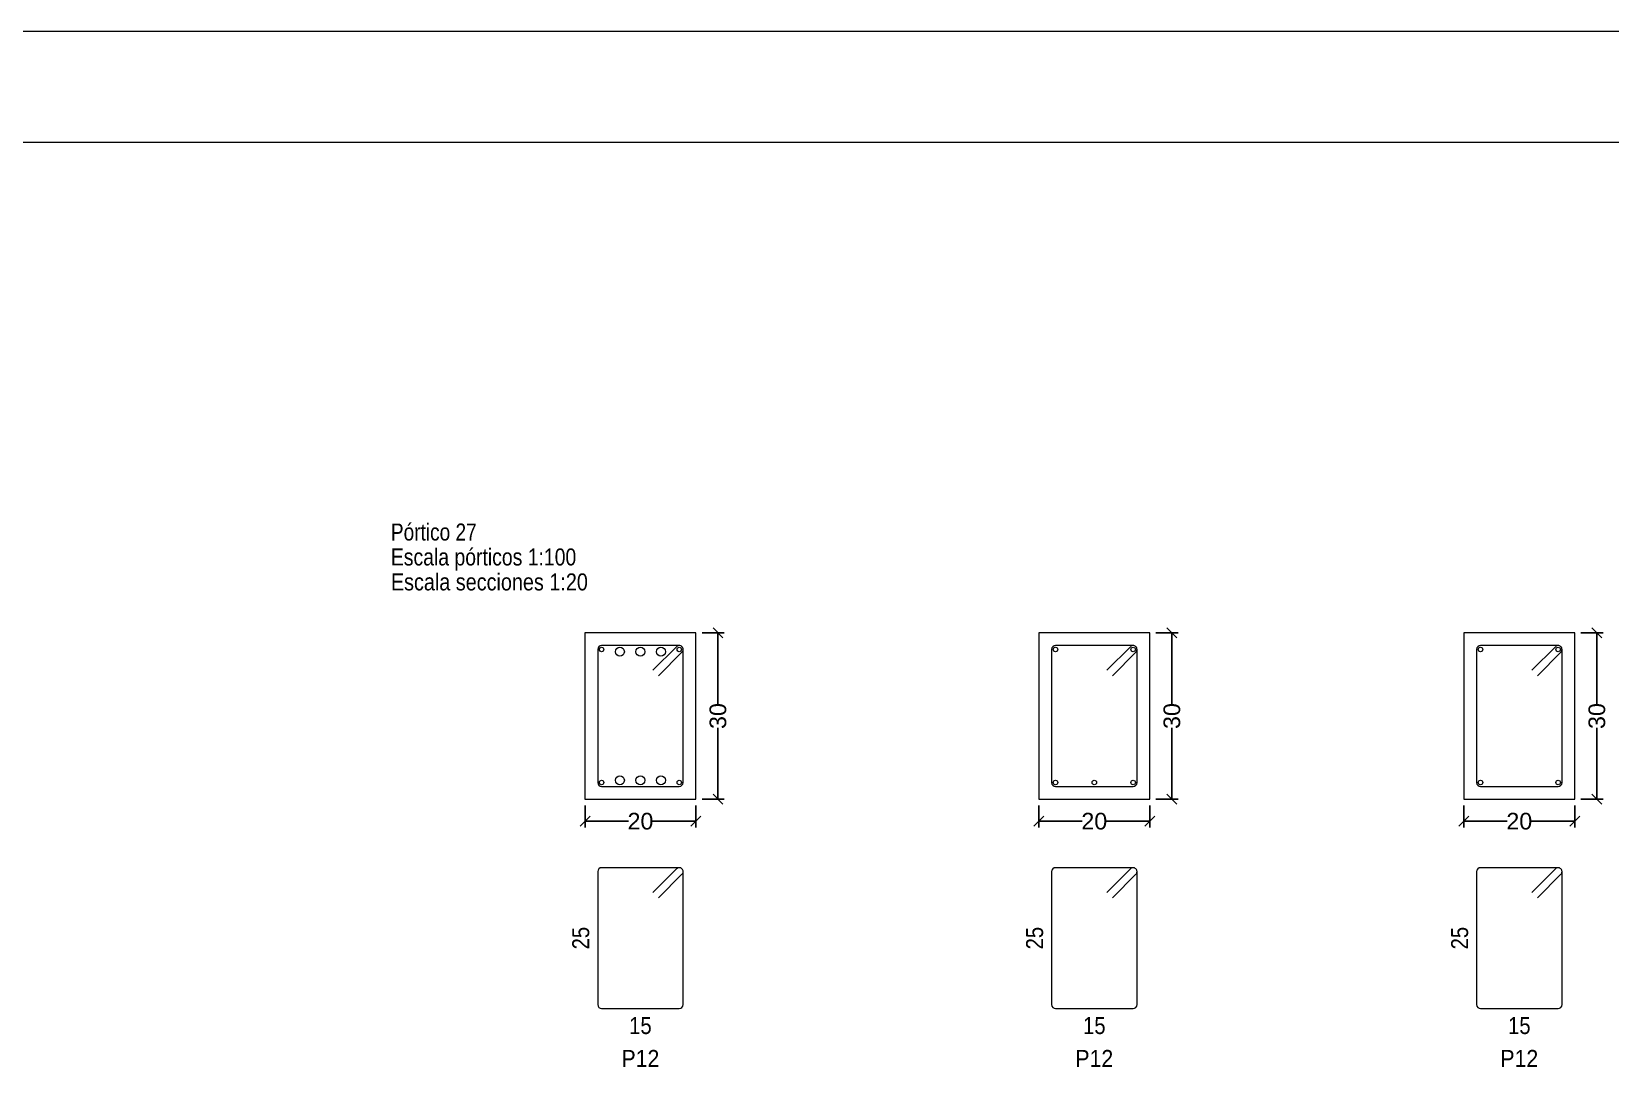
# Model space of a CAD drawing. Header units: millimetres. Extents: x 2 to 158, y -69 to 77.
# Drawn here: x 25.4 to 39.64, y -36.78 to -27.4 of the extents above; entities that cross this region are included whole.
import ezdxf
from ezdxf.enums import TextEntityAlignment as Align

# ---------------------------------------------------------------- set-up
doc = ezdxf.new("R2010")
doc.units = ezdxf.units.MM
for name, color, linetype, lineweight in [('ALZ_REF_REF_ESCALA', 3, 'Continuous', 9), ('ALZ_REF_REFERENCIA_PORTICO', 3, 'Continuous', 9), ('ARM_LONGITUDINAL_Ø16', 212, 'Continuous', 9), ('ARM_LONGITUDINAL_Ø8', 32, 'Continuous', 9), ('ARM_TRANSVERSAL_Ø6', 151, 'Continuous', 9), ('RECUAD_LIMITES', 2, 'Continuous', 0), ('RECUAD_MARCO', 1, 'Continuous', 20), ('SEC_CONT_VIG_HORMIGON_SECCION', 2, 'Continuous', 9), ('SEC_COTAS_SEC_DIM_VIGA', 122, 'Continuous', 0), ('SEC_COTAS_TEXTOS_DESPIECE_ESTRIBADO', 122, 'Continuous', 0), ('SEC_REF_TXT_POSICIONES_ARM_ESTRIBOS', 1, 'Continuous', 9)]:
    doc.layers.add(name, color=color, linetype=linetype, lineweight=lineweight)
doc.styles.add('CYPETXT_0.225_romans', font='arial.ttf', dxfattribs={"height": 0.15})
doc.styles.add('CYPETXT_romans', font='arial.ttf', dxfattribs={"height": 0.2})
doc.dimstyles.new('cype_oblique', dxfattribs={"dimtxt": 0.18, "dimasz": 0.18, "dimexe": 0.05625, "dimexo": 0.05625, "dimgap": 0, "dimtad": 0, "dimdec": 4, "dimzin": 0, "dimdsep": 46, "dimtxsty": 'CYPETXT_0.225_romans', "dimblk": 'OBLIQUE', "dimtsz": 0.045, "dimcen": 0.09, "dimadec": 0, "dimazin": 0, "dimtfac": 1, "dimtdec": 4, "dimtofl": 0, "dimtmove": 2, "dimatfit": 3, "dimfxl": 1, "dimtolj": 1, "dimtzin": 0, "dimarcsym": 0})

# ---------------------------------------------------------------- blocks, each defined once
blk = doc.blocks.new('*D256')
at = {"layer": 'Defpoints', "color": 0, "transparency": 16777216}
for p in [(30.392, -34.327), (31.392, -34.327), (31.392, -34.526)]:
    blk.add_point(p, dxfattribs=at)
at = {"layer": 'SEC_COTAS_SEC_DIM_VIGA', "color": 0, "lineweight": -2, "transparency": 16777216}
for p, q in [((30.392, -34.383), (30.392, -34.582)), ((31.392, -34.383), (31.392, -34.582)), ((30.347, -34.571), (30.437, -34.481)), ((30.392, -34.526), (30.783, -34.526)), ((31.392, -34.526), (31, -34.526)), ((31.347, -34.571), (31.437, -34.481))]:
    blk.add_line(p, q, dxfattribs=at)
at = {"layer": 'SEC_COTAS_SEC_DIM_VIGA', "color": 0, "transparency": 16777216, "insert": (30.892, -34.526), "char_height": 0.15, "attachment_point": 5, "style": 'CYPETXT_0.225_romans'}
blk.add_mtext('\\A1;20', dxfattribs=at)
blk = doc.blocks.new('_OBLIQUE')
at = {"color": 0, "linetype": 'ByBlock', "lineweight": -2}
blk.add_line((-0.5, -0.5), (0.5, 0.5), dxfattribs=at)
blk = doc.blocks.new('*D257')
at = {"layer": 'Defpoints', "color": 0, "transparency": 16777216}
for p in [(31.392, -32.827), (31.591, -32.827), (31.392, -34.327)]:
    blk.add_point(p, dxfattribs=at)
at = {"layer": 'SEC_COTAS_SEC_DIM_VIGA', "color": 0, "lineweight": -2, "transparency": 16777216}
for p, q in [((31.448, -32.827), (31.647, -32.827)), ((31.636, -32.872), (31.546, -32.782)), ((31.591, -32.827), (31.591, -33.469)), ((31.591, -34.327), (31.591, -33.684)), ((31.636, -34.372), (31.546, -34.282)), ((31.448, -34.327), (31.647, -34.327))]:
    blk.add_line(p, q, dxfattribs=at)
at = {"layer": 'SEC_COTAS_SEC_DIM_VIGA', "color": 0, "transparency": 16777216, "insert": (31.591, -33.577), "char_height": 0.15, "attachment_point": 5, "rotation": 90, "style": 'CYPETXT_0.225_romans'}
blk.add_mtext('\\A1;30', dxfattribs=at)
blk = doc.blocks.new('*D258')
at = {"layer": 'Defpoints', "color": 0, "transparency": 16777216}
for p in [(34.484, -34.327), (35.484, -34.327), (35.484, -34.526)]:
    blk.add_point(p, dxfattribs=at)
at = {"layer": 'SEC_COTAS_SEC_DIM_VIGA', "color": 0, "lineweight": -2, "transparency": 16777216}
for p, q in [((34.484, -34.383), (34.484, -34.582)), ((35.484, -34.383), (35.484, -34.582)), ((34.439, -34.571), (34.529, -34.481)), ((34.484, -34.526), (34.876, -34.526)), ((35.484, -34.526), (35.093, -34.526)), ((35.439, -34.571), (35.529, -34.481))]:
    blk.add_line(p, q, dxfattribs=at)
at = {"layer": 'SEC_COTAS_SEC_DIM_VIGA', "color": 0, "transparency": 16777216, "insert": (34.984, -34.526), "char_height": 0.15, "attachment_point": 5, "style": 'CYPETXT_0.225_romans'}
blk.add_mtext('\\A1;20', dxfattribs=at)
blk = doc.blocks.new('*D259')
at = {"layer": 'Defpoints', "color": 0, "transparency": 16777216}
for p in [(35.484, -32.827), (35.684, -32.827), (35.484, -34.327)]:
    blk.add_point(p, dxfattribs=at)
at = {"layer": 'SEC_COTAS_SEC_DIM_VIGA', "color": 0, "lineweight": -2, "transparency": 16777216}
for p, q in [((35.54, -32.827), (35.74, -32.827)), ((35.729, -32.872), (35.639, -32.782)), ((35.684, -32.827), (35.684, -33.469)), ((35.684, -34.327), (35.684, -33.684)), ((35.729, -34.372), (35.639, -34.282)), ((35.54, -34.327), (35.74, -34.327))]:
    blk.add_line(p, q, dxfattribs=at)
at = {"layer": 'SEC_COTAS_SEC_DIM_VIGA', "color": 0, "transparency": 16777216, "insert": (35.684, -33.577), "char_height": 0.15, "attachment_point": 5, "rotation": 90, "style": 'CYPETXT_0.225_romans'}
blk.add_mtext('\\A1;30', dxfattribs=at)
blk = doc.blocks.new('*D260')
at = {"layer": 'Defpoints', "color": 0, "transparency": 16777216}
for p in [(38.316, -34.327), (39.316, -34.327), (39.316, -34.526)]:
    blk.add_point(p, dxfattribs=at)
at = {"layer": 'SEC_COTAS_SEC_DIM_VIGA', "color": 0, "lineweight": -2, "transparency": 16777216}
for p, q in [((38.316, -34.383), (38.316, -34.582)), ((39.316, -34.383), (39.316, -34.582)), ((38.271, -34.571), (38.361, -34.481)), ((38.316, -34.526), (38.708, -34.526)), ((39.316, -34.526), (38.925, -34.526)), ((39.271, -34.571), (39.361, -34.481))]:
    blk.add_line(p, q, dxfattribs=at)
at = {"layer": 'SEC_COTAS_SEC_DIM_VIGA', "color": 0, "transparency": 16777216, "insert": (38.816, -34.526), "char_height": 0.15, "attachment_point": 5, "style": 'CYPETXT_0.225_romans'}
blk.add_mtext('\\A1;20', dxfattribs=at)
blk = doc.blocks.new('*D261')
at = {"layer": 'Defpoints', "color": 0, "transparency": 16777216}
for p in [(39.316, -32.827), (39.516, -32.827), (39.316, -34.327)]:
    blk.add_point(p, dxfattribs=at)
at = {"layer": 'SEC_COTAS_SEC_DIM_VIGA', "color": 0, "lineweight": -2, "transparency": 16777216}
for p, q in [((39.372, -32.827), (39.572, -32.827)), ((39.561, -32.872), (39.471, -32.782)), ((39.516, -32.827), (39.516, -33.469)), ((39.516, -34.327), (39.516, -33.684)), ((39.561, -34.372), (39.471, -34.282)), ((39.372, -34.327), (39.572, -34.327))]:
    blk.add_line(p, q, dxfattribs=at)
at = {"layer": 'SEC_COTAS_SEC_DIM_VIGA', "color": 0, "transparency": 16777216, "insert": (39.516, -33.577), "char_height": 0.15, "attachment_point": 5, "rotation": 90, "style": 'CYPETXT_0.225_romans'}
blk.add_mtext('\\A1;30', dxfattribs=at)

msp = doc.modelspace()

# ---------------------------------------------------------------- linework, layer by layer
at = {"layer": 'ARM_LONGITUDINAL_Ø16'}
for centre in [(30.70656, -32.99657), (30.89156, -32.99657), (31.07656, -32.99657), (30.70656, -34.15657), (30.89156, -34.15657), (31.07656, -34.15657)]:
    msp.add_circle(centre, 0.04, dxfattribs=at)
at = {"layer": 'ARM_LONGITUDINAL_Ø8'}
for centre in [(30.54156, -32.97657), (31.24156, -32.97657), (34.63406, -32.97657), (35.33406, -32.97657), (38.46621, -32.97657), (39.16621, -32.97657), (30.54156, -34.17657), (31.24156, -34.17657), (34.63406, -34.17657), (34.98406, -34.17657), (35.33406, -34.17657), (38.46621, -34.17657), (39.16621, -34.17657)]:
    msp.add_circle(centre, 0.02, dxfattribs=at)
at = {"layer": 'ARM_TRANSVERSAL_Ø6'}
for points in [[(31.05418, -33.21345), (31.26631, -33.00132), (31.27066, -32.99601), (31.2739, -32.98996), (31.27589, -32.9834), (31.27656, -32.97657), (31.27589, -32.96974), (31.2739, -32.96317), (31.27066, -32.95712), (31.26631, -32.95182), (31.26101, -32.94747), (31.25496, -32.94423), (31.24839, -32.94224), (31.24156, -32.94157), (30.54156, -32.94157), (30.52817, -32.94423), (30.51681, -32.95182), (30.50923, -32.96317), (30.50656, -32.97657), (30.50656, -34.17657), (30.50923, -34.18996), (30.51681, -34.20132), (30.52817, -34.2089), (30.54156, -34.21157), (31.24156, -34.21157), (31.25496, -34.2089), (31.26631, -34.20132), (31.2739, -34.18996), (31.27656, -34.17657), (31.27656, -32.97657), (31.27589, -32.96974), (31.2739, -32.96317), (31.27066, -32.95712), (31.26631, -32.95182), (31.26101, -32.94747), (31.25496, -32.94423), (31.24839, -32.94224), (31.24156, -32.94157), (31.23474, -32.94224), (31.22817, -32.94423), (31.22212, -32.94747), (31.21681, -32.95182), (31.00468, -33.16395)], [(35.14668, -33.21345), (35.35881, -33.00132), (35.36316, -32.99601), (35.3664, -32.98996), (35.36839, -32.9834), (35.36906, -32.97657), (35.36839, -32.96974), (35.3664, -32.96317), (35.36316, -32.95712), (35.35881, -32.95182), (35.35351, -32.94747), (35.34746, -32.94423), (35.34089, -32.94224), (35.33406, -32.94157), (34.63406, -32.94157), (34.62067, -32.94423), (34.60931, -32.95182), (34.60173, -32.96317), (34.59906, -32.97657), (34.59906, -34.17657), (34.60173, -34.18996), (34.60931, -34.20132), (34.62067, -34.2089), (34.63406, -34.21157), (35.33406, -34.21157), (35.34746, -34.2089), (35.35881, -34.20132), (35.3664, -34.18996), (35.36906, -34.17657), (35.36906, -32.97657), (35.36839, -32.96974), (35.3664, -32.96317), (35.36316, -32.95712), (35.35881, -32.95182), (35.35351, -32.94747), (35.34746, -32.94423), (35.34089, -32.94224), (35.33406, -32.94157), (35.32724, -32.94224), (35.32067, -32.94423), (35.31462, -32.94747), (35.30931, -32.95182), (35.09718, -33.16395)], [(38.97883, -33.21345), (39.19096, -33.00132), (39.19531, -32.99601), (39.19854, -32.98996), (39.20054, -32.9834), (39.20121, -32.97657), (39.20054, -32.96974), (39.19854, -32.96317), (39.19531, -32.95712), (39.19096, -32.95182), (39.18565, -32.94747), (39.1796, -32.94423), (39.17304, -32.94224), (39.16621, -32.94157), (38.46621, -32.94157), (38.45281, -32.94423), (38.44146, -32.95182), (38.43387, -32.96317), (38.43121, -32.97657), (38.43121, -34.17657), (38.43387, -34.18996), (38.44146, -34.20132), (38.45281, -34.2089), (38.46621, -34.21157), (39.16621, -34.21157), (39.1796, -34.2089), (39.19096, -34.20132), (39.19854, -34.18996), (39.20121, -34.17657), (39.20121, -32.97657), (39.20054, -32.96974), (39.19854, -32.96317), (39.19531, -32.95712), (39.19096, -32.95182), (39.18565, -32.94747), (39.1796, -32.94423), (39.17304, -32.94224), (39.16621, -32.94157), (39.15938, -32.94224), (39.15281, -32.94423), (39.14676, -32.94747), (39.14146, -32.95182), (38.92933, -33.16395)], [(31.05418, -35.21645), (31.26631, -35.00432), (31.27066, -34.99901), (31.2739, -34.99296), (31.27589, -34.9864), (31.27656, -34.97957), (31.27589, -34.97274), (31.2739, -34.96617), (31.27066, -34.96012), (31.26631, -34.95482), (31.26101, -34.95047), (31.25496, -34.94723), (31.24839, -34.94524), (31.24156, -34.94457), (30.54156, -34.94457), (30.52817, -34.94723), (30.51681, -34.95482), (30.50923, -34.96617), (30.50656, -34.97957), (30.50656, -36.17957), (30.50923, -36.19296), (30.51681, -36.20432), (30.52817, -36.2119), (30.54156, -36.21457), (31.24156, -36.21457), (31.25496, -36.2119), (31.26631, -36.20432), (31.2739, -36.19296), (31.27656, -36.17957), (31.27656, -34.97957), (31.27589, -34.97274), (31.2739, -34.96617), (31.27066, -34.96012), (31.26631, -34.95482), (31.26101, -34.95047), (31.25496, -34.94723), (31.24839, -34.94524), (31.24156, -34.94457), (31.23474, -34.94524), (31.22817, -34.94723), (31.22212, -34.95047), (31.21681, -34.95482), (31.00468, -35.16695)], [(35.14668, -35.21645), (35.35881, -35.00432), (35.36316, -34.99901), (35.3664, -34.99296), (35.36839, -34.9864), (35.36906, -34.97957), (35.36839, -34.97274), (35.3664, -34.96617), (35.36316, -34.96012), (35.35881, -34.95482), (35.35351, -34.95047), (35.34746, -34.94723), (35.34089, -34.94524), (35.33406, -34.94457), (34.63406, -34.94457), (34.62067, -34.94723), (34.60931, -34.95482), (34.60173, -34.96617), (34.59906, -34.97957), (34.59906, -36.17957), (34.60173, -36.19296), (34.60931, -36.20432), (34.62067, -36.2119), (34.63406, -36.21457), (35.33406, -36.21457), (35.34746, -36.2119), (35.35881, -36.20432), (35.3664, -36.19296), (35.36906, -36.17957), (35.36906, -34.97957), (35.36839, -34.97274), (35.3664, -34.96617), (35.36316, -34.96012), (35.35881, -34.95482), (35.35351, -34.95047), (35.34746, -34.94723), (35.34089, -34.94524), (35.33406, -34.94457), (35.32724, -34.94524), (35.32067, -34.94723), (35.31462, -34.95047), (35.30931, -34.95482), (35.09718, -35.16695)], [(38.97883, -35.21645), (39.19096, -35.00432), (39.19531, -34.99901), (39.19854, -34.99296), (39.20054, -34.9864), (39.20121, -34.97957), (39.20054, -34.97274), (39.19854, -34.96617), (39.19531, -34.96012), (39.19096, -34.95482), (39.18565, -34.95047), (39.1796, -34.94723), (39.17304, -34.94524), (39.16621, -34.94457), (38.46621, -34.94457), (38.45281, -34.94723), (38.44146, -34.95482), (38.43387, -34.96617), (38.43121, -34.97957), (38.43121, -36.17957), (38.43387, -36.19296), (38.44146, -36.20432), (38.45281, -36.2119), (38.46621, -36.21457), (39.16621, -36.21457), (39.1796, -36.2119), (39.19096, -36.20432), (39.19854, -36.19296), (39.20121, -36.17957), (39.20121, -34.97957), (39.20054, -34.97274), (39.19854, -34.96617), (39.19531, -34.96012), (39.19096, -34.95482), (39.18565, -34.95047), (39.1796, -34.94723), (39.17304, -34.94524), (39.16621, -34.94457), (39.15938, -34.94524), (39.15281, -34.94723), (39.14676, -34.95047), (39.14146, -34.95482), (38.92933, -35.16695)]]:
    msp.add_lwpolyline(points, dxfattribs=at)
at = {"layer": 'RECUAD_LIMITES'}
msp.add_lwpolyline([(2.40691, -69.40496), (61.80691, -69.40496), (61.80691, -27.40496), (2.40691, -27.40496), (2.40691, -69.40496)], close=True, dxfattribs=at)
at = {"layer": 'RECUAD_MARCO'}
msp.add_lwpolyline([(4.90691, -68.40496), (60.80691, -68.40496), (60.80691, -28.40496), (4.90691, -28.40496), (4.90691, -68.40496)], close=True, dxfattribs=at)
at = {"layer": 'SEC_CONT_VIG_HORMIGON_SECCION'}
for points in [[(31.39156, -32.82657), (30.39156, -32.82657), (30.39156, -34.32657), (31.39156, -34.32657), (31.39156, -32.82657)], [(35.48406, -32.82657), (34.48406, -32.82657), (34.48406, -34.32657), (35.48406, -34.32657), (35.48406, -32.82657)], [(39.31621, -32.82657), (38.31621, -32.82657), (38.31621, -34.32657), (39.31621, -34.32657), (39.31621, -32.82657)]]:
    msp.add_lwpolyline(points, close=True, dxfattribs=at)

# ---------------------------------------------------------------- texts
at = {"layer": 'ALZ_REF_REF_ESCALA', "style": 'CYPETXT_romans'}
for s, width, p in [('Escala pórticos 1:100', 0.816209, (28.64156, -32.14257)), ('Escala secciones 1:20', 0.833432, (28.64156, -32.36757))]:
    msp.add_text(s, height=0.1533333, dxfattribs=dict(at, width=width)).set_placement(p, align=Align.MIDDLE_LEFT)
at = {"layer": 'ALZ_REF_REFERENCIA_PORTICO', "style": 'CYPETXT_romans', "width": 0.802493}
msp.add_text('Pórtico 27', height=0.153333, dxfattribs=at).set_placement((28.64156, -31.91757), align=Align.MIDDLE_LEFT)
at = {"layer": 'SEC_COTAS_TEXTOS_DESPIECE_ESTRIBADO', "style": 'CYPETXT_romans', "width": 0.853312}
for p in [(30.4299, -35.57957), (34.5224, -35.57957), (38.35454, -35.57957)]:
    msp.add_text('25', height=0.153333, rotation=90, dxfattribs=at).set_placement(p, align=Align.CENTER)
for p in [(30.89156, -36.29123), (34.98406, -36.29123), (38.81621, -36.29123)]:
    msp.add_text('15', height=0.153333, dxfattribs=at).set_placement(p, align=Align.TOP_CENTER)
at = {"layer": 'SEC_REF_TXT_POSICIONES_ARM_ESTRIBOS', "style": 'CYPETXT_romans', "width": 0.894629}
for p in [(30.89156, -36.66457), (34.98406, -36.66457), (38.81621, -36.66457)]:
    msp.add_text('P12', height=0.153333, dxfattribs=at).set_placement(p, align=Align.MIDDLE_CENTER)

# ---------------------------------------------------------------- dimensions: what is measured, and where the dimension line sits
at = {"layer": 'SEC_COTAS_SEC_DIM_VIGA'}
for p1, p2, text, picture, middle in [((31.39156, -34.32657), (31.39156, -32.82657), '30', '*D257', (31.59106, -33.57657)), ((35.48406, -34.32657), (35.48406, -32.82657), '30', '*D259', (35.68356, -33.57657)), ((39.31621, -34.32657), (39.31621, -32.82657), '30', '*D261', (39.51571, -33.57657)), ((30.39156, -34.32657), (31.39156, -34.32657), '20', '*D256', (30.89156, -34.52607)), ((34.48406, -34.32657), (35.48406, -34.32657), '20', '*D258', (34.98406, -34.52607)), ((38.31621, -34.32657), (39.31621, -34.32657), '20', '*D260', (38.81621, -34.52607))]:
    dim = msp.add_aligned_dim(p1=p1, p2=p2, distance=-0.1995, text=text, dimstyle='cype_oblique', dxfattribs=at)
    dim.commit()
    dim.dimension.update_dxf_attribs({"geometry": picture, "text_midpoint": middle})

doc.saveas('drawing.dxf')
